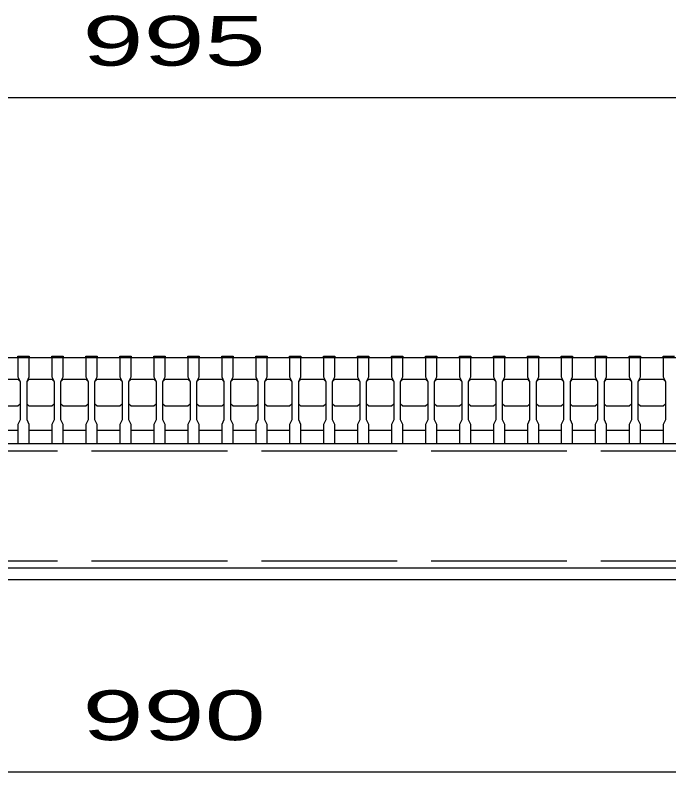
# Model space of a CAD drawing. Units: millimetres, scale not verified. Extents: x -1820 to 1736, y -1282 to 1048.
# Drawn here: x -995.2 to -706.5, y -670.5 to -336.2 of the extents above; entities that cross this region are included whole.
import ezdxf
from ezdxf.enums import TextEntityAlignment as Align

# ---------------------------------------------------------------- set-up
doc = ezdxf.new("R2010")
doc.units = ezdxf.units.MM
doc.header["$LTSCALE"] = 10
doc.linetypes.add('DASHED', pattern=[7.5, 6, -1.5])
doc.layers.add('16', color=3, linetype='Continuous', lineweight=25)
doc.layers.add('22', color=4, linetype='Continuous', lineweight=25)
doc.styles.add('ベクトル', font='')
doc.styles.get('ベクトル').set_extended_font_data('ベクトル')

msp = doc.modelspace()

# ---------------------------------------------------------------- linework, layer by layer
at = {"layer": '16'}
for p, q in [((-1414, -487.5), (-419, -487.5)), ((-994, -487.5), (-994, -486.8)), ((-994, -486.8), (-989, -486.8)), ((-994, -487.5), (-994, -496)), ((-989, -487.5), (-994, -487.5)), ((-989, -486.8), (-989, -487.5)), ((-989, -496), (-989, -487.5)), ((-979, -487.5), (-979, -486.8)), ((-979, -486.8), (-974, -486.8)), ((-979, -487.5), (-979, -496)), ((-974, -487.5), (-979, -487.5)), ((-974, -486.8), (-974, -487.5)), ((-974, -496), (-974, -487.5)), ((-964, -487.5), (-964, -486.8)), ((-964, -486.8), (-959, -486.8)), ((-964, -487.5), (-964, -496)), ((-959, -487.5), (-964, -487.5)), ((-959, -486.8), (-959, -487.5)), ((-959, -496), (-959, -487.5)), ((-949, -487.5), (-949, -486.8)), ((-949, -486.8), (-944, -486.8)), ((-949, -487.5), (-949, -496)), ((-944, -487.5), (-949, -487.5)), ((-944, -486.8), (-944, -487.5)), ((-944, -496), (-944, -487.5)), ((-934, -487.5), (-934, -486.8)), ((-934, -486.8), (-929, -486.8)), ((-934, -487.5), (-934, -496)), ((-929, -487.5), (-934, -487.5)), ((-929, -486.8), (-929, -487.5)), ((-929, -496), (-929, -487.5)), ((-919, -487.5), (-919, -486.8)), ((-919, -486.8), (-914, -486.8)), ((-919, -487.5), (-919, -496)), ((-914, -487.5), (-919, -487.5)), ((-914, -486.8), (-914, -487.5)), ((-914, -496), (-914, -487.5)), ((-904, -487.5), (-904, -486.8)), ((-904, -486.8), (-899, -486.8)), ((-904, -487.5), (-904, -496)), ((-899, -487.5), (-904, -487.5)), ((-899, -486.8), (-899, -487.5)), ((-899, -496), (-899, -487.5)), ((-889, -487.5), (-889, -486.8)), ((-889, -486.8), (-884, -486.8)), ((-889, -487.5), (-889, -496)), ((-884, -487.5), (-889, -487.5)), ((-884, -486.8), (-884, -487.5)), ((-884, -496), (-884, -487.5)), ((-874, -487.5), (-874, -486.8)), ((-874, -486.8), (-869, -486.8)), ((-874, -487.5), (-874, -496)), ((-869, -487.5), (-874, -487.5)), ((-869, -486.8), (-869, -487.5)), ((-869, -496), (-869, -487.5)), ((-859, -487.5), (-859, -486.8)), ((-859, -486.8), (-854, -486.8)), ((-859, -487.5), (-859, -496)), ((-854, -487.5), (-859, -487.5)), ((-854, -486.8), (-854, -487.5)), ((-854, -496), (-854, -487.5)), ((-844, -487.5), (-844, -486.8)), ((-844, -486.8), (-839, -486.8)), ((-844, -487.5), (-844, -496)), ((-839, -487.5), (-844, -487.5)), ((-839, -486.8), (-839, -487.5)), ((-839, -496), (-839, -487.5)), ((-829, -487.5), (-829, -486.8)), ((-829, -486.8), (-824, -486.8)), ((-829, -487.5), (-829, -496)), ((-824, -487.5), (-829, -487.5)), ((-824, -486.8), (-824, -487.5)), ((-824, -496), (-824, -487.5)), ((-814, -487.5), (-814, -486.8)), ((-814, -486.8), (-809, -486.8)), ((-814, -487.5), (-814, -496)), ((-809, -487.5), (-814, -487.5)), ((-809, -486.8), (-809, -487.5)), ((-809, -496), (-809, -487.5)), ((-799, -487.5), (-799, -486.8)), ((-799, -486.8), (-794, -486.8)), ((-799, -487.5), (-799, -496)), ((-794, -487.5), (-799, -487.5)), ((-794, -486.8), (-794, -487.5)), ((-794, -496), (-794, -487.5)), ((-784, -487.5), (-784, -486.8)), ((-784, -486.8), (-779, -486.8)), ((-784, -487.5), (-784, -496)), ((-779, -487.5), (-784, -487.5)), ((-779, -486.8), (-779, -487.5)), ((-779, -496), (-779, -487.5)), ((-769, -487.5), (-769, -486.8)), ((-769, -486.8), (-764, -486.8)), ((-769, -487.5), (-769, -496)), ((-764, -487.5), (-769, -487.5)), ((-764, -486.8), (-764, -487.5)), ((-764, -496), (-764, -487.5)), ((-754, -487.5), (-754, -486.8)), ((-754, -486.8), (-749, -486.8)), ((-754, -487.5), (-754, -496)), ((-749, -487.5), (-754, -487.5)), ((-749, -486.8), (-749, -487.5)), ((-749, -496), (-749, -487.5)), ((-739, -487.5), (-739, -486.8)), ((-739, -486.8), (-734, -486.8)), ((-739, -487.5), (-739, -496)), ((-734, -487.5), (-739, -487.5)), ((-734, -486.8), (-734, -487.5)), ((-734, -496), (-734, -487.5)), ((-724, -487.5), (-724, -486.8)), ((-724, -486.8), (-719, -486.8)), ((-724, -487.5), (-724, -496)), ((-719, -487.5), (-724, -487.5)), ((-719, -486.8), (-719, -487.5)), ((-719, -496), (-719, -487.5)), ((-709, -487.5), (-709, -486.8)), ((-709, -486.8), (-704, -486.8)), ((-709, -487.5), (-709, -496)), ((-704, -487.5), (-709, -487.5)), ((-1004, -497), (-994, -497)), ((-994, -496), (-993, -498)), ((-994, -497), (-993, -498)), ((-993, -498), (-993, -515)), ((-990, -498), (-989, -496)), ((-990, -498), (-989, -497)), ((-990, -515), (-990, -498)), ((-989, -497), (-979, -497)), ((-979, -496), (-978, -498)), ((-979, -497), (-978, -498)), ((-978, -498), (-978, -515)), ((-975, -498), (-974, -496)), ((-975, -498), (-974, -497)), ((-975, -515), (-975, -498)), ((-974, -497), (-964, -497)), ((-964, -496), (-963, -498)), ((-964, -497), (-963, -498)), ((-963, -498), (-963, -515)), ((-960, -498), (-959, -496)), ((-960, -498), (-959, -497)), ((-960, -515), (-960, -498)), ((-959, -497), (-949, -497)), ((-949, -496), (-948, -498)), ((-949, -497), (-948, -498)), ((-948, -498), (-948, -515)), ((-945, -498), (-944, -496)), ((-945, -498), (-944, -497)), ((-945, -515), (-945, -498)), ((-944, -497), (-934, -497)), ((-934, -496), (-933, -498)), ((-934, -497), (-933, -498)), ((-933, -498), (-933, -515)), ((-930, -498), (-929, -496)), ((-930, -498), (-929, -497)), ((-930, -515), (-930, -498)), ((-929, -497), (-919, -497)), ((-919, -496), (-918, -498)), ((-919, -497), (-918, -498)), ((-918, -498), (-918, -515)), ((-915, -498), (-914, -496)), ((-915, -498), (-914, -497)), ((-915, -515), (-915, -498)), ((-914, -497), (-904, -497)), ((-904, -496), (-903, -498)), ((-904, -497), (-903, -498)), ((-903, -498), (-903, -515)), ((-900, -498), (-899, -496)), ((-900, -498), (-899, -497)), ((-900, -515), (-900, -498)), ((-899, -497), (-889, -497)), ((-889, -496), (-888, -498)), ((-889, -497), (-888, -498)), ((-888, -498), (-888, -515)), ((-885, -498), (-884, -496)), ((-885, -498), (-884, -497)), ((-885, -515), (-885, -498)), ((-884, -497), (-874, -497)), ((-874, -496), (-873, -498)), ((-874, -497), (-873, -498)), ((-873, -498), (-873, -515)), ((-870, -498), (-869, -496)), ((-870, -498), (-869, -497)), ((-870, -515), (-870, -498)), ((-869, -497), (-859, -497)), ((-859, -496), (-858, -498)), ((-859, -497), (-858, -498)), ((-858, -498), (-858, -515)), ((-855, -498), (-854, -496)), ((-855, -498), (-854, -497)), ((-855, -515), (-855, -498)), ((-854, -497), (-844, -497)), ((-844, -496), (-843, -498)), ((-844, -497), (-843, -498)), ((-843, -498), (-843, -515)), ((-840, -498), (-839, -496)), ((-840, -498), (-839, -497)), ((-840, -515), (-840, -498)), ((-839, -497), (-829, -497)), ((-829, -496), (-828, -498)), ((-829, -497), (-828, -498)), ((-828, -498), (-828, -515)), ((-825, -498), (-824, -496)), ((-825, -498), (-824, -497)), ((-825, -515), (-825, -498)), ((-824, -497), (-814, -497)), ((-814, -496), (-813, -498)), ((-814, -497), (-813, -498)), ((-813, -498), (-813, -515)), ((-810, -498), (-809, -496)), ((-810, -498), (-809, -497)), ((-810, -515), (-810, -498)), ((-809, -497), (-799, -497)), ((-799, -496), (-798, -498)), ((-799, -497), (-798, -498)), ((-798, -498), (-798, -515)), ((-795, -498), (-794, -496)), ((-795, -498), (-794, -497)), ((-795, -515), (-795, -498)), ((-794, -497), (-784, -497)), ((-784, -496), (-783, -498)), ((-784, -497), (-783, -498)), ((-783, -498), (-783, -515)), ((-780, -498), (-779, -496)), ((-780, -498), (-779, -497)), ((-780, -515), (-780, -498)), ((-779, -497), (-769, -497)), ((-769, -496), (-768, -498)), ((-769, -497), (-768, -498)), ((-768, -498), (-768, -515)), ((-765, -498), (-764, -496)), ((-765, -498), (-764, -497)), ((-765, -515), (-765, -498)), ((-764, -497), (-754, -497)), ((-754, -496), (-753, -498)), ((-754, -497), (-753, -498)), ((-753, -498), (-753, -515)), ((-750, -498), (-749, -496)), ((-750, -498), (-749, -497)), ((-750, -515), (-750, -498)), ((-749, -497), (-739, -497)), ((-739, -496), (-738, -498)), ((-739, -497), (-738, -498)), ((-738, -498), (-738, -515)), ((-735, -498), (-734, -496)), ((-735, -498), (-734, -497)), ((-735, -515), (-735, -498)), ((-734, -497), (-724, -497)), ((-724, -496), (-723, -498)), ((-724, -497), (-723, -498)), ((-723, -498), (-723, -515)), ((-720, -498), (-719, -496)), ((-720, -498), (-719, -497)), ((-720, -515), (-720, -498)), ((-719, -497), (-709, -497)), ((-709, -496), (-708, -498)), ((-709, -497), (-708, -498)), ((-708, -498), (-708, -515)), ((-993, -508), (-994, -509)), ((-989, -509), (-990, -508)), ((-978, -508), (-979, -509)), ((-974, -509), (-975, -508)), ((-963, -508), (-964, -509)), ((-959, -509), (-960, -508)), ((-948, -508), (-949, -509)), ((-944, -509), (-945, -508)), ((-933, -508), (-934, -509)), ((-929, -509), (-930, -508)), ((-918, -508), (-919, -509)), ((-914, -509), (-915, -508)), ((-903, -508), (-904, -509)), ((-899, -509), (-900, -508)), ((-888, -508), (-889, -509)), ((-884, -509), (-885, -508)), ((-873, -508), (-874, -509)), ((-869, -509), (-870, -508)), ((-858, -508), (-859, -509)), ((-854, -509), (-855, -508)), ((-843, -508), (-844, -509)), ((-839, -509), (-840, -508)), ((-828, -508), (-829, -509)), ((-824, -509), (-825, -508)), ((-813, -508), (-814, -509)), ((-809, -509), (-810, -508)), ((-798, -508), (-799, -509)), ((-794, -509), (-795, -508)), ((-783, -508), (-784, -509)), ((-779, -509), (-780, -508)), ((-768, -508), (-769, -509)), ((-764, -509), (-765, -508)), ((-753, -508), (-754, -509)), ((-749, -509), (-750, -508)), ((-738, -508), (-739, -509)), ((-734, -509), (-735, -508)), ((-723, -508), (-724, -509)), ((-719, -509), (-720, -508)), ((-708, -508), (-709, -509)), ((-994, -509), (-1004, -509)), ((-979, -509), (-989, -509)), ((-964, -509), (-974, -509)), ((-949, -509), (-959, -509)), ((-934, -509), (-944, -509)), ((-919, -509), (-929, -509)), ((-904, -509), (-914, -509)), ((-889, -509), (-899, -509)), ((-874, -509), (-884, -509)), ((-859, -509), (-869, -509)), ((-844, -509), (-854, -509)), ((-829, -509), (-839, -509)), ((-814, -509), (-824, -509)), ((-799, -509), (-809, -509)), ((-784, -509), (-794, -509)), ((-769, -509), (-779, -509)), ((-754, -509), (-764, -509)), ((-739, -509), (-749, -509)), ((-724, -509), (-734, -509)), ((-709, -509), (-719, -509)), ((-993, -515), (-994, -517)), ((-994, -517), (-994, -525.5)), ((-989, -517), (-990, -515)), ((-989, -525.5), (-989, -517)), ((-978, -515), (-979, -517)), ((-979, -517), (-979, -525.5)), ((-974, -517), (-975, -515)), ((-974, -525.5), (-974, -517)), ((-963, -515), (-964, -517)), ((-964, -517), (-964, -525.5)), ((-959, -517), (-960, -515)), ((-959, -525.5), (-959, -517)), ((-948, -515), (-949, -517)), ((-949, -517), (-949, -525.5)), ((-944, -517), (-945, -515)), ((-944, -525.5), (-944, -517)), ((-933, -515), (-934, -517)), ((-934, -517), (-934, -525.5)), ((-929, -517), (-930, -515)), ((-929, -525.5), (-929, -517)), ((-918, -515), (-919, -517)), ((-919, -517), (-919, -525.5)), ((-914, -517), (-915, -515)), ((-914, -525.5), (-914, -517)), ((-903, -515), (-904, -517)), ((-904, -517), (-904, -525.5)), ((-899, -517), (-900, -515)), ((-899, -525.5), (-899, -517)), ((-888, -515), (-889, -517)), ((-889, -517), (-889, -525.5)), ((-884, -517), (-885, -515)), ((-884, -525.5), (-884, -517)), ((-873, -515), (-874, -517)), ((-874, -517), (-874, -525.5)), ((-869, -517), (-870, -515)), ((-869, -525.5), (-869, -517)), ((-858, -515), (-859, -517)), ((-859, -517), (-859, -525.5)), ((-854, -517), (-855, -515)), ((-854, -525.5), (-854, -517)), ((-843, -515), (-844, -517)), ((-844, -517), (-844, -525.5)), ((-839, -517), (-840, -515)), ((-839, -525.5), (-839, -517)), ((-828, -515), (-829, -517)), ((-829, -517), (-829, -525.5)), ((-824, -517), (-825, -515)), ((-824, -525.5), (-824, -517)), ((-813, -515), (-814, -517)), ((-814, -517), (-814, -525.5)), ((-809, -517), (-810, -515)), ((-809, -525.5), (-809, -517)), ((-798, -515), (-799, -517)), ((-799, -517), (-799, -525.5)), ((-794, -517), (-795, -515)), ((-794, -525.5), (-794, -517)), ((-783, -515), (-784, -517)), ((-784, -517), (-784, -525.5)), ((-779, -517), (-780, -515)), ((-779, -525.5), (-779, -517)), ((-768, -515), (-769, -517)), ((-769, -517), (-769, -525.5)), ((-764, -517), (-765, -515)), ((-764, -525.5), (-764, -517)), ((-753, -515), (-754, -517)), ((-754, -517), (-754, -525.5)), ((-749, -517), (-750, -515)), ((-749, -525.5), (-749, -517)), ((-738, -515), (-739, -517)), ((-739, -517), (-739, -525.5)), ((-734, -517), (-735, -515)), ((-734, -525.5), (-734, -517)), ((-723, -515), (-724, -517)), ((-724, -517), (-724, -525.5)), ((-719, -517), (-720, -515)), ((-719, -525.5), (-719, -517)), ((-708, -515), (-709, -517)), ((-709, -517), (-709, -525.5)), ((-1004, -519.5), (-994, -519.5)), ((-989, -519.5), (-979, -519.5)), ((-974, -519.5), (-964, -519.5)), ((-959, -519.5), (-949, -519.5)), ((-944, -519.5), (-934, -519.5)), ((-929, -519.5), (-919, -519.5)), ((-914, -519.5), (-904, -519.5)), ((-899, -519.5), (-889, -519.5)), ((-884, -519.5), (-874, -519.5)), ((-869, -519.5), (-859, -519.5)), ((-854, -519.5), (-844, -519.5)), ((-839, -519.5), (-829, -519.5)), ((-824, -519.5), (-814, -519.5)), ((-809, -519.5), (-799, -519.5)), ((-794, -519.5), (-784, -519.5)), ((-779, -519.5), (-769, -519.5)), ((-764, -519.5), (-754, -519.5)), ((-749, -519.5), (-739, -519.5)), ((-734, -519.5), (-724, -519.5)), ((-719, -519.5), (-709, -519.5)), ((-1411.5, -525.5), (-421.5, -525.5)), ((-994, -525.5), (-989, -525.5)), ((-979, -525.5), (-974, -525.5)), ((-964, -525.5), (-959, -525.5)), ((-949, -525.5), (-944, -525.5)), ((-934, -525.5), (-929, -525.5)), ((-919, -525.5), (-914, -525.5)), ((-904, -525.5), (-899, -525.5)), ((-889, -525.5), (-884, -525.5)), ((-874, -525.5), (-869, -525.5)), ((-859, -525.5), (-854, -525.5)), ((-844, -525.5), (-839, -525.5)), ((-829, -525.5), (-824, -525.5)), ((-814, -525.5), (-809, -525.5)), ((-799, -525.5), (-794, -525.5)), ((-784, -525.5), (-779, -525.5)), ((-769, -525.5), (-764, -525.5)), ((-754, -525.5), (-749, -525.5)), ((-739, -525.5), (-734, -525.5)), ((-724, -525.5), (-719, -525.5)), ((-709, -525.5), (-704, -525.5)), ((-421.5, -580.5), (-1411.5, -580.5)), ((-421.5, -580.5), (-1411.5, -580.5)), ((-1411.5, -585.5), (-421.5, -585.5))]:
    msp.add_line(p, q, dxfattribs=at)
at = {"layer": '16', "linetype": 'DASHED'}
for p, q in [((-1411.5, -528.7), (-421.5, -528.7)), ((-1411.5, -577.3), (-421.5, -577.3))]:
    msp.add_line(p, q, dxfattribs=at)
at = {"layer": '22'}
for p, q in [((-1414, -372.5), (-419, -372.5)), ((-1411.5, -670.5), (-421.5, -670.5))]:
    msp.add_line(p, q, dxfattribs=at)

# ---------------------------------------------------------------- texts
at = {"layer": '22', "color": 2, "style": 'ベクトル', "width": 1.65}
for s, p in [(' 995 ', (-979, -347.5)), (' 990 ', (-979, -645.5))]:
    msp.add_text(s, height=21.99, dxfattribs=at).set_placement(p, align=Align.MIDDLE_LEFT)

doc.saveas('drawing.dxf')
